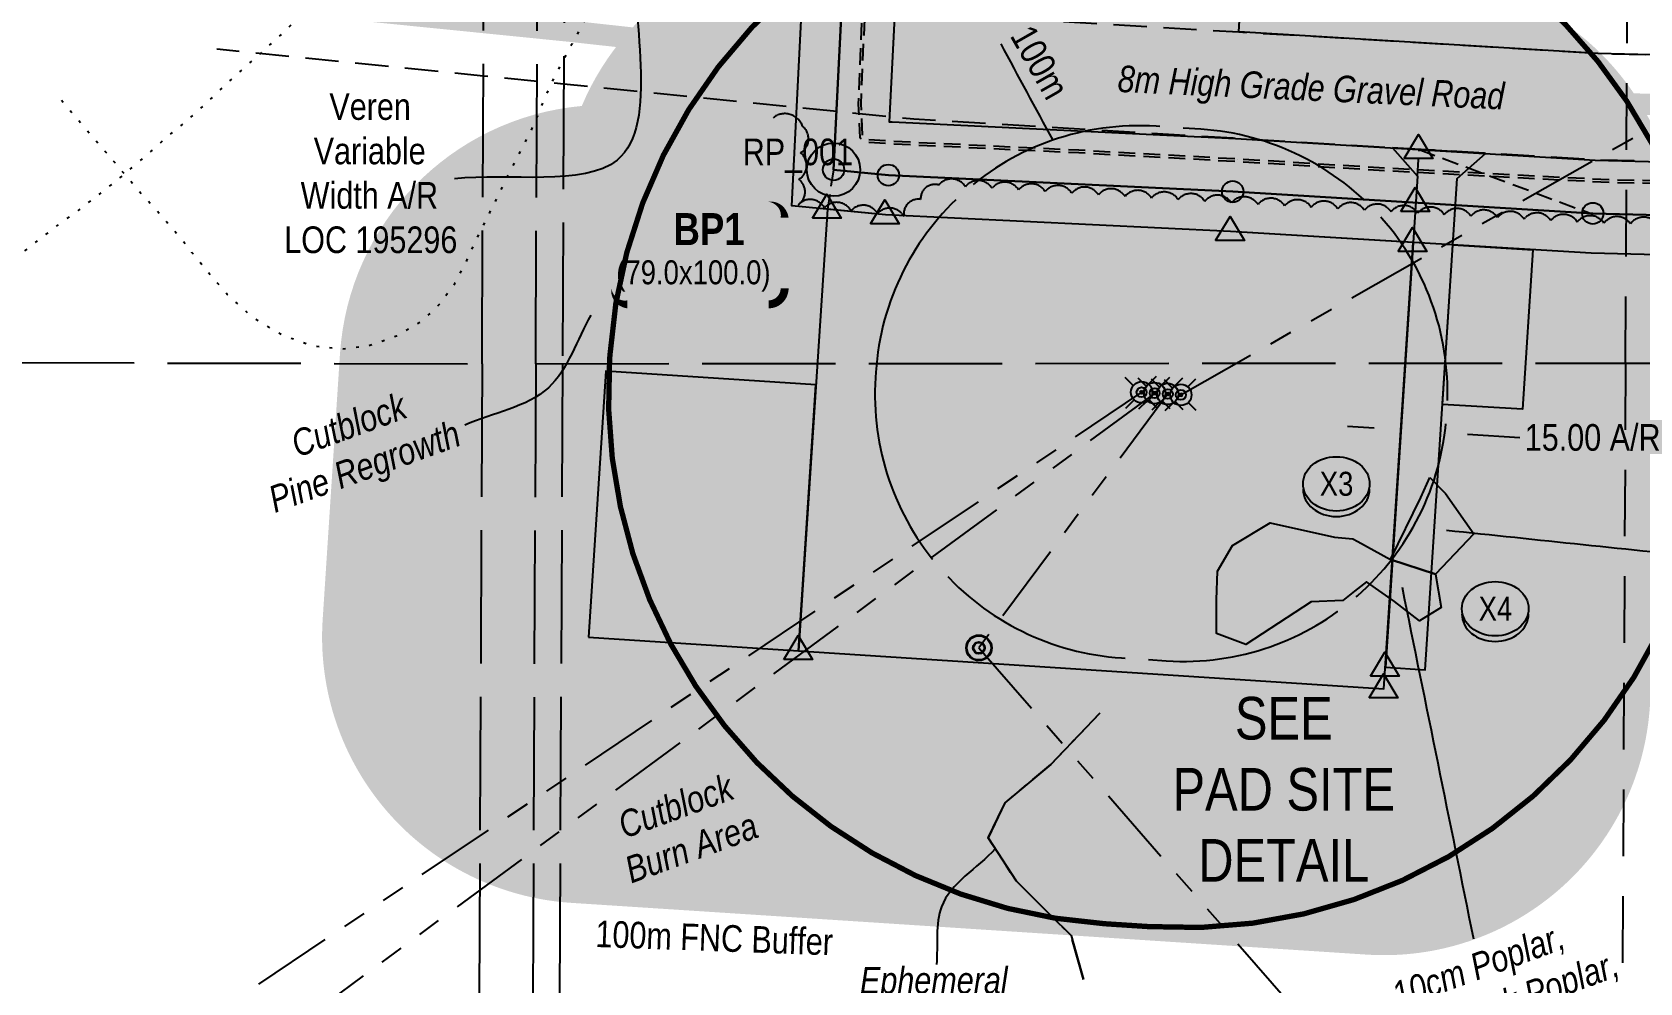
# Model space of a CAD drawing. Extents: x 476470 to 482026, y 6039448 to 6045135.
# Drawn here: x 478552 to 479155, y 6043999 to 6044356 of the extents above; entities that cross this region are included whole.
import ezdxf
from ezdxf.enums import TextEntityAlignment as Align

# ---------------------------------------------------------------- set-up
doc = ezdxf.new("R2010")
doc.units = 0
doc.header["$LTSCALE"] = 5
doc.header["$PDMODE"] = 34
doc.header["$PDSIZE"] = 1
for name, pattern in [('0', [1, 1, 0]), ('foc-ACCESSROAD', [3.75, 2.5, -1.25]), ('foc-BUFFER', [16.75, 15, -1.75]), ('foc-DOT', [1, 0.2, -0.8]), ('foc-DRILLPATH', [14.75, 6, -1.75, 1.75, -1.75, 1.75, -1.75]), ('foc-LSD', [8, 5, -3]), ('foc-TIELINE', [1.875, 1.25, -0.625]), ('foc-TOPO-ephemeral', [6.25, 3.125, -0.625, 0.625, -0.625, 0.625, -0.625]), ('foc-UNSURVEYED', [12.5, 10, -2.5]), ('UG_PIPE', [1.875, 1.25, -0.625])]:
    doc.linetypes.add(name, pattern=pattern)
doc.layers.get('Defpoints').update_dxf_attribs({"color": 9})
for name, color, linetype in [('35', 37, 'Continuous'), ('AS-DRILL', 8, 'foc-DOT'), ('AS-PIPE-UG', 44, 'UG_PIPE'), ('AS-ROADS', 254, 'Continuous'), ('AUX-BUFFER', 7, 'foc-BUFFER'), ('C-RW', 13, 'Continuous'), ('DETAIL-T', 7, 'Continuous'), ('F-AR', 190, 'foc-ACCESSROAD'), ('L-MON', 1, 'Continuous'), ('L-SECTION-LSD', 7, 'foc-LSD'), ('L-TIE', 7, 'foc-TIELINE'), ('L-USEC', 7, 'foc-UNSURVEYED'), ('P-BUFFER-H 30m', 51, 'Continuous'), ('P-CROSSINGS', 250, 'Continuous'), ('P-FNC BUFFER-T', 40, 'Continuous'), ('P-PDRILLPATH', 12, 'foc-DRILLPATH'), ('P-PROPOSED', 10, 'Continuous'), ('P-PROPOSED-H', 21, 'Continuous'), ('P-TEMP-BLOCKS', 250, 'Continuous'), ('P-TEMP-H', 41, 'Continuous'), ('P-TEMP_WORKSPACE', 46, 'Continuous'), ('P-TXT', 4, 'Continuous'), ('T-BUSH', 110, '0'), ('T-BUSH-T', 110, 'Continuous'), ('T-DRAW', 143, 'foc-TOPO-ephemeral'), ('T-WATER-T', 170, 'Continuous'), ('WETLAND', 143, 'Continuous')]:
    doc.layers.add(name, color=color, linetype=linetype)
doc.layers.add('C-AR-T', color=13, linetype='Continuous', lineweight=9)
doc.layers.add('T-TEXT', color=48, linetype='Continuous', lineweight=18)
doc.layers.add('L-MON1', color=7, linetype='Continuous', lineweight=30, true_color=0x000000)
doc.styles.add('80', font='ARIALN.TTF', dxfattribs={"height": 10})
doc.styles.add('80CG', font='ARIALN.TTF', dxfattribs={"height": 10})
doc.styles.add('80L', font='ARIALN.TTF', dxfattribs={"height": 10})
doc.styles.add('80LS', font='ARIALNI.TTF', dxfattribs={"height": 10})
doc.styles.add('BOLD', font='ARIALNB.TTF')
doc.styles.add('Crossing', font='ARIALN.TTF', dxfattribs={"height": 10})
doc.styles.add('foc-LtypeFont', font='ARIALN.TTF', dxfattribs={"height": 7.349999999999999})
doc.linetypes.add('foc-TOPO-flowdirection-NOLINE', pattern='A,0,[">",foc-LtypeFont,S=0.3,R=0,X=0,Y=-0.945],-20,[">",foc-LtypeFont,S=0.3,R=0,X=0,Y=-0.945],0', length=20)
doc.dimstyles.new('CG2011', dxfattribs={"dimscale": 5, "dimtxt": 9, "dimasz": 2, "dimexe": 0.2, "dimexo": 0.0625, "dimgap": 0.5, "dimtad": 0, "dimtih": 1, "dimtoh": 1, "dimzin": 0, "dimdsep": 46, "dimtxsty": '80CG', "dimcen": 0.1, "dimse1": 1, "dimse2": 1, "dimclrd": 256, "dimclrt": 256, "dimaunit": 1, "dimadec": 4, "dimazin": 0, "dimtfac": 0.06, "dimtofl": 0, "dimtmove": 0, "dimatfit": 1, "dimfxl": 0.2, "dimtolj": 1, "dimtzin": 0, "dimlwd": -1, "dimarcsym": 0})
doc.dimstyles.new('Compass 5 000', dxfattribs={"dimscale": 5, "dimtxt": 9, "dimasz": 2, "dimexe": 0.2, "dimexo": 0.0625, "dimgap": 0.5, "dimtad": 0, "dimtih": 1, "dimtoh": 1, "dimzin": 0, "dimdsep": 46, "dimtxsty": '80CG', "dimcen": 0.1, "dimse1": 1, "dimse2": 1, "dimclrd": 256, "dimclrt": 256, "dimaunit": 1, "dimadec": 4, "dimazin": 0, "dimtfac": 0.06, "dimtofl": 0, "dimtmove": 0, "dimatfit": 1, "dimfxl": 0.2, "dimtolj": 1, "dimtzin": 0, "dimlwd": -1, "dimarcsym": 0})

# ---------------------------------------------------------------- blocks, each defined once
blk = doc.blocks.new('fdia')
at = {"color": 255, "const_width": 1}
blk.add_lwpolyline([(-0.5, 0, 1), (0.5, 0, 1)], format="xyb", close=True, dxfattribs=at)
blk = doc.blocks.new('Fdiaa')
blk.add_blockref('fdia', (0, 0))
blk = doc.blocks.new('fdib')
at = {"color": 1, "const_width": 1.6}
blk.add_lwpolyline([(-0.3999999999996362, 0, 0.9999999999999998), (0.3999999999996362, 0, 1)], format="xyb", close=True, dxfattribs=at)
at = {"color": 1}
blk.add_circle((0, 0), 0.8, dxfattribs=at)
blk = doc.blocks.new('Fdibb')
blk.add_blockref('fdib', (0, 0))
blk = doc.blocks.new('fdicc')
for name in ['Fdibb', 'Fdiaa']:
    blk.add_blockref(name, (0, 0))
blk = doc.blocks.new('FDI')
blk.add_blockref('fdicc', (0, 0))
blk = doc.blocks.new('plbh')
at = {"layer": 'L-MON'}
h = blk.add_hatch(color=255, dxfattribs=at)
h.dxf.hatch_style = 1
edge = h.paths.add_edge_path()
edge.add_arc((0, 0), 1.16, 0, 360)
h = blk.add_hatch(color=256, dxfattribs=at)
h.dxf.hatch_style = 1
h.paths.add_polyline_path([(-0.96, 0, 1), (0.96, 0, 1)])
h.paths.add_polyline_path([(0.91, 0, -1), (-0.91, 0, -1)], flags=16)
h.paths.add_polyline_path([(0.4500000000000002, 0, -1), (-0.4500000000000001, 0, -1)], flags=0)
h = blk.add_hatch(color=256, dxfattribs=at)
h.dxf.hatch_style = 1
h.paths.add_polyline_path([(-0.4500000000000002, 0, 1), (0.4500000000000001, 0, 1)])
h.paths.add_polyline_path([(0.4000000000000002, 0, -1), (-0.4000000000000002, 0, -1)], flags=16)
at = {"layer": 'L-MON', "color": 240}
for radius in [0.96, 0.91, 0.4500000000000001, 0.4000000000000002]:
    blk.add_circle((0, 0), radius, dxfattribs=at)
blk = doc.blocks.new('WC_fill')
at = {"layer": 'L-MON1', "true_color": 0xffffff}
h = blk.add_hatch(color=7, dxfattribs=at)
h.dxf.hatch_style = 1
edge = h.paths.add_edge_path()
edge.add_arc((0, 0), 0.8, 0, 360)
blk = doc.blocks.new('WC1')
at = {"layer": 'L-MON1', "flags": 128}
for points in [[(-0.6221317521917626, 0.5029434191984592), (-1.231742929986922, 1.120400313844584)], [(0.5200624085105119, 0.6078939802747527), (1.126191209577883, 1.206321004927304)], [(-1.178786742863849, -1.184577638598057), (-0.558809822468902, -0.5724784557627345)], [(1.159155713538894, -1.184577638598057), (0.5567817565693076, -0.5744511080602024)]]:
    blk.add_lwpolyline(points, dxfattribs=at)
at = {"layer": 'L-MON1'}
for radius in [0.8, 0.3730220647719884]:
    blk.add_circle((0, 0), radius, dxfattribs=at)
blk.add_blockref('WC_fill', (0, 0), dxfattribs=at)
blk = doc.blocks.new('WC')
at = {"layer": 'L-MON'}
h = blk.add_hatch(color=255, dxfattribs=at)
h.dxf.hatch_style = 1
edge = h.paths.add_edge_path()
edge.add_arc((1e-16, -3.47e-14), 0.9, 0, 360)
at = {"layer": 'L-MON', "color": 240, "flags": 128}
for points in [[(-0.6221317521915455, 0.5029434191984639), (-1.231742929986921, 1.120400313844549)], [(0.5200624085104745, 0.6078939802747209), (1.126191209577769, 1.206321004927269)], [(-1.178786742863962, -1.184577638598091), (-0.5588098224687501, -0.5724784557627332)], [(1.15915571353878, -1.184577638598091), (0.5567817565693919, -0.5744511080601575)]]:
    blk.add_lwpolyline(points, dxfattribs=at)
at = {"layer": 'L-MON', "color": 240}
for radius in [0.8, 0.3730220647719884]:
    blk.add_circle((1e-16, -3.47e-14), radius, dxfattribs=at)
blk = doc.blocks.new('TRIA')
blk.add_hatch(color=255).paths.add_polyline_path([(-0.0414550714867801, 1.521379340009161), (-1.474693147280959, -0.867350786313807), (1.391783004306489, -0.867350786313807)])
blk = doc.blocks.new('TRIAA')
blk.add_blockref('TRIA', (0, 0))
blk = doc.blocks.new('TRIB')
at = {"color": 1}
blk.add_lwpolyline([(-1.121455071486707, -0.6673507863138184), (-0.0414550714867801, 1.132649213686192), (1.038544928513147, -0.6673507863138184)], close=True, dxfattribs=at)
blk = doc.blocks.new('TRIBB')
blk.add_blockref('TRIB', (0, 0))
blk = doc.blocks.new('TRICC')
for name in ['TRIAA', 'TRIBB']:
    blk.add_blockref(name, (0, 0))
blk = doc.blocks.new('plspike')
blk.add_blockref('TRICC', (0, 0))
blk = doc.blocks.new('*D65')
at = {"layer": 'Defpoints', "color": 0, "transparency": 16777216}
for p in [(479065.3274721777, 6044209.125061336), (479080.1320166805, 6044205.757418713), (479080.2878944976, 6044208.150645575)]:
    blk.add_point(p, dxfattribs=at)
at = {"layer": 'P-TXT', "transparency": 16777216}
for p, q in [((479055.1927385857, 6044207.381786337), (479045.2138828108, 6044208.031738199)), ((479090.1108724554, 6044205.10746685), (479109.8308678036, 6044203.823046273))]:
    blk.add_line(p, q, dxfattribs=at)
for points in [[(479055.3010638961, 6044209.044928967), (479055.0844132753, 6044205.718643708), (479065.1715943606, 6044206.731834474)], [(479090.2191977658, 6044206.77060948), (479090.002547145, 6044203.444324221), (479080.1320166805, 6044205.757418713)]]:
    blk.add_solid(points, dxfattribs=at)
at = {"layer": 'P-TXT', "transparency": 16777216, "insert": (479137.1125867668, 6044203.823046273), "char_height": 10, "attachment_point": 5, "style": '80CG', "bg_fill": 1, "box_fill_scale": 1.1, "bg_fill_color": 51, "bg_fill_transparency": 0}
blk.add_mtext('\\A1;15.00 A/R', dxfattribs=at)
blk = doc.blocks.new('*U70')
h = blk.add_hatch(color=191)
edge = h.paths.add_edge_path()
edge.add_line((-26.49999999999998, -20), (26.49999999999998, -20))
edge.add_arc((26.49999999999998, -14), 6, 270, 360)
edge.add_line((32.49999999999998, -14), (32.49999999999998, 12.5))
edge.add_arc((26.49999999999998, 12.5), 6, 0, 90)
edge.add_line((26.49999999999998, 18.5), (-26.49999999999998, 18.5))
edge.add_arc((-26.49999999999998, 12.5), 6, 90, 180)
edge.add_line((-32.49999999999998, 12.5), (-32.49999999999998, -14))
edge.add_arc((-26.49999999999998, -14), 6, 180, 270)
at = {"color": 250, "flags": 128}
blk.add_lwpolyline([(-26.49999999999998, -20, 3, 3, 0), (26.49999999999998, -20, 3, 3, 0.414213562373095), (32.49999999999998, -14, 3, 3, 0), (32.49999999999998, 12.5, 3, 0, 0.414213562373095), (26.49999999999998, 18.5, 0, 0, 0), (-26.49999999999998, 18.5, 0, 0, 0.414213562373095), (-32.49999999999998, 12.5, 0, 0, 0), (-32.49999999999998, -14, 0, 3, 0.414213562373095)], format="xyseb", close=True, dxfattribs=at)
at = {"flags": 128}
blk.add_lwpolyline([(2.328463122255356, -47.50422180804824, 0, 7.499999999999998, 0), (-3.398394867633905e-15, 0, 0, 0, 0)], format="xyseb", dxfattribs=at)
at = {"color": 250}
for tag, p, height, style in [('TEMP_AREA_W1_001', (-9.212824010914055, 2.244292974654144), 12, 'BOLD'), ('ENTER_TEXT_001', (-30.65893587994544, -12.47010782646594), 9, '80')]:
    blk.add_attdef(tag, p, '', height=height, dxfattribs=dict(at, style=style))
blk = doc.blocks.new('*U71')
h = blk.add_hatch(color=191)
edge = h.paths.add_edge_path()
edge.add_line((-23.99999999999998, -20), (23.99999999999998, -20))
edge.add_arc((23.99999999999998, -14), 6, 270, 360)
edge.add_line((29.99999999999998, -14), (29.99999999999998, 12.5))
edge.add_arc((23.99999999999998, 12.5), 6, 0, 90)
edge.add_line((23.99999999999998, 18.5), (-23.99999999999998, 18.5))
edge.add_arc((-23.99999999999998, 12.5), 6, 90, 180)
edge.add_line((-29.99999999999998, 12.5), (-29.99999999999998, -14))
edge.add_arc((-23.99999999999998, -14), 6, 180, 270)
at = {"flags": 128}
blk.add_lwpolyline([(-101.0951210826685, 26.41981673904294, 0, 7.499999999999999, 0), (-3.398394867633905e-15, 0, 0, 0, 0)], format="xyseb", dxfattribs=at)
at = {"color": 250, "flags": 128}
blk.add_lwpolyline([(-23.99999999999998, -20, 3, 3, 0), (23.99999999999998, -20, 3, 3, 0.414213562373095), (29.99999999999998, -14, 3, 3, 0), (29.99999999999998, 12.5, 3, 0, 0.414213562373095), (23.99999999999998, 18.5, 0, 0, 0), (-23.99999999999998, 18.5, 0, 0, 0.414213562373095), (-29.99999999999998, 12.5, 0, 0, 0), (-29.99999999999998, -14, 0, 3, 0.414213562373095)], format="xyseb", close=True, dxfattribs=at)
at = {"color": 250}
for tag, p, height, style in [('TEMP_AREA_W1_001', (-9.212824010914055, 2.244292974654144), 12, 'BOLD'), ('ENTER_TEXT_001', (-30.65893587994544, -12.47010782646594), 9, '80')]:
    blk.add_attdef(tag, p, '', height=height, dxfattribs=dict(at, style=style))
blk = doc.blocks.new('xing2')
h = blk.add_hatch(color=50)
h.dxf.hatch_style = 1
edge = h.paths.add_edge_path()
edge.add_ellipse((0, 0), major_axis=(-12.5, 0), ratio=0.8162973455633619, start_angle=0, end_angle=360)
h = blk.add_hatch(color=250)
h.dxf.hatch_style = 1
edge = h.paths.add_edge_path()
edge.add_ellipse((0, -2.047489049626165), major_axis=(-12.5, 0), ratio=0.8162973455633619, start_angle=0, end_angle=180)
edge.add_line((12.5, -2.047489049626165), (12.5, 0))
edge.add_ellipse((0, 0), major_axis=(-12.5, 0), ratio=0.8162973455633619, start_angle=0, end_angle=180, ccw=False)
edge.add_line((-12.5, 0), (-12.5, -2.047489049626165))
at = {"color": 250}
blk.add_ellipse((0, 0), major_axis=(-12.5, 0), ratio=0.8162973455633619, dxfattribs=at)
blk.add_ellipse((0, -2.047489049626165), major_axis=(-12.5, 0), ratio=0.8162973455633619, start_param=0, end_param=3.141592653589793, dxfattribs=at)
at = {"color": 250, "style": 'Crossing'}
blk.add_attdef('CROSSING', text='', height=9, dxfattribs=at).set_placement((0.08916442567715421, 0.0199513138486509), align=Align.MIDDLE_CENTER)
at = {"color": 250, "style": 'Crossing', "flags": 1}
for tag, p in [('OWNER', (0.08916442567715421, -12.49201765665748)), ('DESCRIPTION', (0.08916442567715421, -25.770021277247)), ('LOCATION', (0.08916442567715421, -39.30337514164421)), ('DWG_REF', (0.08916442567715421, -52.83672900604233))]:
    blk.add_attdef(tag, text='', height=9, dxfattribs=at).set_placement(p, align=Align.MIDDLE_CENTER)

msp = doc.modelspace()

# ---------------------------------------------------------------- hatches: boundary and pattern name
at = {"layer": 'P-BUFFER-H 30m'}
h = msp.add_hatch(color=256, dxfattribs=at)
h.dxf.hatch_style = 1
edge = h.paths.add_edge_path()
edge.add_line((478832.8118625119, 6044024.127152632), (479052.3466895671, 6044009.828211769))
edge.add_arc((479058.8427945945, 6044109.564360577), 99.94747999965512, 266.2734232785418, 356.2734232802918)
edge.add_line((479158.5789433965, 6044103.068255547), (479169.4854449345, 6044270.518205346))
edge.add_arc((479069.7492961325, 6044277.014310371), 99.94747999992536, 356.273423279755, 446.5363052843231)
edge.add_line((479075.7877293262, 6044376.779214435), (479007.3510091417, 6044380.92145831))
edge.add_arc((479001.3125759911, 6044281.156554244), 99.94747999967588, 86.53630530908843, 87.258705687805)
edge.add_line((479006.0927001539, 6044380.989660834), (478879.176871795, 6044387.066536972))
edge.add_line((478879.176871795, 6044387.066536972), (478859.9589873105, 6044388.972064422))
edge.add_arc((478850.0971683689, 6044289.512307311), 99.94748000008853, 84.33741105919869, 157.1867024398741)
edge.add_arc((478767.0055056112, 6044228.726828597), 99.9474799990302, 95.1877661210573, 176.2734232802572)
edge.add_line((478667.2693568101, 6044235.222933622), (478660.7727005311, 6044135.478321293))
edge.add_arc((478760.508849333, 6044128.982216274), 99.94747999998341, 176.2734232797572, 266.2831983553439)
edge.add_line((478754.0297601128, 6044029.244960635), (478832.8203675148, 6044024.126598677))
edge.add_line((478832.8203675148, 6044024.126598679), (478832.8118625119, 6044024.127152635))
at = {"layer": 'P-PROPOSED-H'}
h = msp.add_hatch(color=256, dxfattribs=at)
h.dxf.hatch_style = 1
h.paths.add_polyline_path([(479062.046466417, 6044312.526173218), (479071.3733463205, 6044301.948715019), (479059.3706243793, 6044117.668248964), (479074.3310466996, 6044116.693833211), (479086.3397328446, 6044301.065869014), (479096.9658337536, 6044310.435640569)])
h = msp.add_hatch(color=256, dxfattribs=at)
h.dxf.hatch_style = 1
h.paths.add_polyline_path([(479069.7492961324, 6044277.014310363), (479001.3125759478, 6044281.156554238), (478871.8511402713, 6044287.355316998), (478850.0971683688, 6044289.512307306), (478839.3079675396, 6044123.863301426), (479058.8427945945, 6044109.564360574)])
at = {"layer": 'P-TEMP-H'}
h = msp.add_hatch(color=256, dxfattribs=at)
h.dxf.hatch_style = 1
h.paths.add_polyline_path([(479084.7141892562, 6044276.108535866), (479114.6603376283, 6044274.319010769), (479110.7606264841, 6044214.44587612), (479080.814478112, 6044216.235401207)])
h = msp.add_hatch(color=256, dxfattribs=at)
h.dxf.hatch_style = 1
h.paths.add_polyline_path([(478760.508849333, 6044128.982216272), (478839.3079675396, 6044123.863301426), (478845.8046238171, 6044223.607913756), (478767.0055056121, 6044228.726828588)])

# ---------------------------------------------------------------- linework, layer by layer
at = {"layer": '35', "color": 3}
msp.add_circle((478852.386, 6044304.351), 9.99474800000002, dxfattribs=at)
at = {"layer": 'AS-DRILL', "flags": 128}
for points in [[(478817.5166844078, 6044505.784454348), (478817.5166844078, 6044505.784454348), (478817.5166844078, 6044505.784454348), (478817.5264314831, 6044505.724433118), (478817.4959515345, 6044505.624541066), (478817.3954348947, 6044505.514960576), (478817.2448233722, 6044505.385695552), (478817.074316652, 6044505.276440934), (478816.9235191281, 6044505.107229969), (478816.7824215164, 6044504.867872193), (478816.6710408205, 6044504.578414733), (478816.5191252588, 6044504.169082998), (478816.4377768233, 6044503.869471181), (478816.437125086, 6044503.729493449), (478816.4670460697, 6044503.70932508), (478816.5482085176, 6044503.968990949), (478816.6798564007, 6044504.318329914), (478816.7514296962, 6044504.658045352), (478816.6728561328, 6044504.968305), (478816.4143271155, 6044505.279513819), (478816.0355552477, 6044505.551335685), (478815.8267491998, 6044505.802337138), (478815.7082470306, 6044506.122908537), (478815.629301573, 6044506.353276303), (478815.6101519336, 6044506.533404323), (478815.5714330019, 6044506.803531629), (478815.3628416072, 6044507.114507978), (478815.1433575915, 6044507.225578417), (478813.9420204683, 6044506.94108504), (478811.5746370469, 6044505.352122669), (478808.011683327, 6044502.578671095), (478803.6449160848, 6044498.998903438), (478798.5437056149, 6044494.452600235), (478792.5786337982, 6044489.070444653), (478785.7802304152, 6044482.9919447), (478778.5889889412, 6044476.295388187), (478771.2250241788, 6044469.019585474), (478763.4990017409, 6044461.30540189), (478755.6426427384, 6044453.501931761), (478747.6567322216, 6044445.819031952), (478739.8540133399, 6044438.805261586), (478732.3929945832, 6044432.159999523), (478724.8325088907, 6044425.635166418), (478717.2929424731, 6044419.300078783), (478709.221286512, 6044412.507715543), (478700.1955646254, 6044404.869599829), (478690.7181030163, 6044396.833593043), (478681.2700431644, 6044388.687530904), (478671.7404016467, 6044380.201821966), (478662.6413019696, 6044371.814036448), (478654.3441633636, 6044363.862589234), (478646.5692281136, 6044356.378721158), (478638.6955445979, 6044349.155262386), (478630.883257966, 6044342.241533899), (478623.431595919, 6044335.466216487), (478616.5603481205, 6044328.768188322), (478609.7120772047, 6044322.709990427), (478602.5343760215, 6044316.773303689), (478594.8726855579, 6044309.978880117), (478586.449109122, 6044302.798044861), (478577.6058933632, 6044295.679176684), (478569.0248951029, 6044289.039008705), (478560.1850175952, 6044282.640091332), (478550.2891296196, 6044274.956076017), (478540.4298724426, 6044266.541850582), (478530.9915806007, 6044258.345757017), (478521.4015750589, 6044249.770292273), (478511.9202956173, 6044240.924387117), (478502.7601627915, 6044232.336916788), (478493.9128427948, 6044224.33806421), (478485.1963519441, 6044216.528552219), (478477.0717313216, 6044209.096252642), (478469.0271187079, 6044201.693632468), (478460.9023978665, 6044194.251347513), (478453.309552906, 6044187.206582886), (478446.1184014219, 6044180.540034828), (478438.9476615381, 6044173.953294958), (478431.0154160168, 6044167.040253036), (478422.460351609, 6044159.539989023), (478413.7621888092, 6044151.350419159), (478404.7713742153, 6044142.612123576), (478396.1505285313, 6044133.852171275), (478387.6898214612, 6044125.131532685), (478378.9594088575, 6044116.471944543), (478370.47106146, 6044108.251527588), (478362.1446450785, 6044100.460201919), (478353.5290296653, 6044092.820151144), (478344.6613700315, 6044084.751359181), (478335.6628557433, 6044076.503168493), (478326.0643064826, 6044068.247727671), (478316.3462126112, 6044060.083007301), (478306.4562291513, 6044051.51887988), (478296.8160547248, 6044042.913746782), (478287.2557719352, 6044034.288001153), (478277.6243755171, 6044025.422822735), (478268.0027467539, 6044016.497530762), (478259.1137340693, 6044008.13880762), (478250.7482117242, 6044000.527687444), (478242.3649185259, 6043993.386682458), (478233.7818060147, 6043986.29649867), (478225.4806532036, 6043979.635161184), (478217.9529032061, 6043973.690069562), (478210.5064357549, 6043968.024673951), (478202.3589277797, 6043962.132536952), (478192.7766988093, 6043955.237158079), (478182.4191036766, 6043947.175263929), (478171.7425651989, 6043939.364841082), (478160.6406720007, 6043932.536461247), (478149.433149695, 6043926.648645516), (478137.8809014375, 6043921.892374226), (478125.8558537595, 6043918.688319278), (478113.4902320372, 6043917.515766828), (478101.5127809793, 6043918.091585041), (478090.0526339852, 6043920.224984518), (478079.4316568135, 6043924.344479181), (478069.5490746931, 6043930.250592253), (478060.6422423071, 6043937.402057934), (478053.2702704765, 6043945.586536631), (478047.7270625316, 6043953.502383773), (478045.5437277334, 6043957.082539053), (478042.418635766, 6043962.447154681), (478040.5635432444, 6043965.645955523), (478038.2412202868, 6043969.446770931), (478035.4998597775, 6043973.45947012), (478032.2698522873, 6043977.76461741), (478028.4115404009, 6043982.432656049), (478023.8446765146, 6043987.403999294), (478021.714779868, 6043989.583877504), (478016.3095641087, 6043994.919133013), (478010.3667026, 6044000.76684386), (478003.8871343759, 6044007.30704659), (477996.9399919998, 6044014.399539742), (477989.5458185827, 6044022.104090715), (477981.7041023624, 6044030.340588034), (477973.3741436182, 6044038.959458236), (477964.7560562608, 6044047.989667322), (477956.1497095827, 6044057.379802896), (477947.5144157152, 6044067.010221567), (477938.8897667763, 6044076.760445982), (477930.1253233453, 6044086.57134106), (477921.0204130226, 6044096.28387142), (477911.7557048063, 6044106.027128405), (477907.7355554835, 6044110.30582466), (477903.4569248424, 6044114.895896384), (477902.4619739905, 6044115.980405706), (477897.0088882523, 6044121.775928015), (477887.615080119, 6044131.729722458), (477878.2318266315, 6044141.783519471), (477868.7582246131, 6044151.767785268), (477859.264463432, 6044161.722014462), (477840.3774198958, 6044181.740204155), (477821.6913456033, 6044201.957451348), (477815.0195303524, 6044209.298617768)], [(478827.3468584479, 6044505.293608042), (478827.3468584479, 6044505.293608042), (478827.416662624, 6044505.253336396), (478827.5664360556, 6044505.202566792), (478827.7959752912, 6044505.111479209), (478828.0852825028, 6044504.950234376), (478828.4442816082, 6044504.738481401), (478828.8832976492, 6044504.526467373), (478829.1826592366, 6044504.385093597), (478829.2620527939, 6044504.264772454), (478829.2314513854, 6044504.124822814), (478829.1906197062, 6044503.954988481), (478829.1890840233, 6044503.62496148), (478829.2760558967, 6044502.964599782), (478829.4119411685, 6044502.083913559), (478829.5165561732, 6044500.933425818), (478829.5702101159, 6044499.563189569), (478829.4150854691, 6044498.463983046), (478829.0719782566, 6044497.795496798), (478828.9111080184, 6044497.616317789), (478828.992148148, 6044497.835926365), (478829.0534327953, 6044498.105588196), (478829.0845172855, 6044498.335443728), (478829.045053451, 6044498.44567583), (478829.0350737306, 6044498.455736803), (478828.7960193736, 6044498.656805806), (478828.446655199, 6044498.798412272), (478828.0773963002, 6044498.960140375), (478827.708277233, 6044499.151911435), (478827.3089575212, 6044499.303764994), (478826.8597463958, 6044499.465753992), (478826.3602364193, 6044499.578127075), (478826.1197861515, 6044499.479212145), (478826.1790239436, 6044499.309023405), (478826.2884312602, 6044499.188451248), (478826.3176547971, 6044499.01840219), (478826.2969682924, 6044498.868391892), (478826.3062318863, 6044498.718353508), (478826.3656089937, 6044498.578096403), (478826.4951440961, 6044498.487474159), (478826.6550377865, 6044498.456797745), (478826.8554655904, 6044498.545884433), (478827.1656264439, 6044498.584387873), (478827.4954681491, 6044498.542906105), (478827.704740157, 6044498.391825679), (478827.8940247443, 6044498.240949558), (478828.1139289109, 6044498.220008486), (478828.2145381352, 6044498.349506548), (478828.3354609885, 6044498.548900456), (478828.5462873557, 6044498.717943746), (478828.8069580388, 6044498.866726036), (478829.127611158, 6044499.005326004), (478829.3983076054, 6044499.153950416), (478829.5892676626, 6044499.363144259), (478829.7302715703, 6044499.582473831), (478829.8811800797, 6044499.761699211), (478829.9918445586, 6044499.911290842), (478830.0725589393, 6044500.060910573), (478830.2336900169, 6044500.310078791), (478830.3056346094, 6044500.729797595), (478830.1881548534, 6044501.27034949), (478830.0105534352, 6044501.791152105), (478829.712791982, 6044502.262552503), (478829.3933957041, 6044502.394004934), (478829.1830350073, 6044502.324993399), (478828.3791094841, 6044501.478723926), (478827.4718290765, 6044499.913002705), (478826.300414563, 6044497.468345683), (478824.6236891976, 6044493.876151098), (478822.5426134052, 6044489.355712668), (478820.2486306183, 6044484.206464136), (478817.5812848449, 6044478.338799641), (478814.2908125558, 6044471.794052188), (478810.4273335626, 6044464.611936512), (478806.3616604753, 6044456.950736564), (478802.2741972517, 6044448.919660811), (478798.3566597397, 6044440.847850077), (478794.8996844509, 6044432.913876938), (478791.7128582068, 6044424.998564932), (478788.3675704564, 6044417.42404259), (478785.1138837985, 6044410.199158742), (478781.591208074, 6044403.195517293), (478777.5376688745, 6044395.99417555), (478773.4224261405, 6044388.423255636), (478769.3270648469, 6044380.832217597), (478765.4823433355, 6044373.390008776), (478761.6871645802, 6044365.837634766), (478758.0235363257, 6044358.614572573), (478754.3409356578, 6044351.611698821), (478750.4274335644, 6044344.43977085), (478746.8451627677, 6044337.496410438), (478743.9955622803, 6044331.149611072), (478741.5166723708, 6044324.951076722), (478738.8081820706, 6044318.833621469), (478735.7707362357, 6044312.937690837), (478732.8242927286, 6044307.261322498), (478729.8875236383, 6044301.524934975), (478726.9698837702, 6044295.578488811), (478723.9311914314, 6044289.422528173), (478720.7009564701, 6044282.93754255), (478717.3690830319, 6044276.092845688), (478714.0858489391, 6044268.958170293), (478710.2411847724, 6044261.525911081), (478704.7460434825, 6044253.981427613), (478697.364174114, 6044247.155701811), (478688.4194497155, 6044241.85728927), (478678.4928757301, 6044238.323379986), (478668.0562319265, 6044236.921972054), (478657.0720866392, 6044238.193138571), (478645.6106816783, 6044242.226462179), (478634.5816110286, 6044248.887931805), (478625.1311564744, 6044257.421960594), (478617.3028181506, 6044266.388468693), (478611.715032559, 6044273.324528915), (478609.9850659861, 6044275.482556517), (478606.1469709981, 6044280.200527602), (478600.5573387255, 6044286.736697359), (478597.1050556056, 6044290.542652956), (478593.5231606917, 6044294.449477524), (478589.4848922163, 6044299.128235424), (478584.800764404, 6044304.700105293), (478579.3602937213, 6044311.055560845), (478573.31253861, 6044318.003738228), (478566.9369291428, 6044325.413579935), (478561.530022225, 6044331.8514466)]]:
    msp.add_lwpolyline(points, dxfattribs=at)
at = {"layer": 'AS-PIPE-UG', "flags": 128}
msp.add_lwpolyline([(479658.8145125937, 6044288.854988572), (479528.846, 6044288.863), (479474.505, 6044290.126), (479363.274, 6044293.831000023), (479242.273, 6044298.169), (479143.723, 6044299.47), (479059.708, 6044303.922000023), (479003.961, 6044307.315000023), (478944.33, 6044310.637), (478874.169, 6044313.967), (478864.674, 6044314.685), (478862.356, 6044316.272000022), (478861.77, 6044328.877000023), (478862.72, 6044352.832000023), (478863.55, 6044368.717), (478863.826, 6044375.340000022), (478864.508, 6044381.896000022), (478866.919, 6044385.407), (478874.112, 6044385.382000023), (478877.854, 6044388.992), (478880.149, 6044397.867000022), (478878.824, 6044405.694000022), (478879.778, 6044419.227)], dxfattribs=at)
msp.add_lwpolyline([(479658.8139520676, 6044289.854463415), (479528.8576441883, 6044289.862474089), (479474.5332490912, 6044291.125088152), (479363.3085411666, 6044294.829878583), (479242.3088091091, 6044299.167833111, 0.00565879583180247), (479242.286193338, 6044299.168387718), (479143.7560539694, 6044300.469125537), (479059.7648050928, 6044304.919866967), (479004.0217199326, 6044308.312628686, 0.001284380234727684), (479004.0165938184, 6044308.312927477), (478944.3855938184, 6044311.634927454, 0.002056272708656856), (478944.377383998, 6044311.635350957), (478874.2303860047, 6044314.96468639), (478865.0170883875, 6044315.661384408), (478863.3312846293, 6044316.815556362), (478862.7703957138, 6044328.880410937), (478863.7184409234, 6044352.786119363), (478864.5481132441, 6044368.664848042, 0.002638560930137555), (478864.548608067, 6044368.675385049), (478864.8233174827, 6044375.267415714), (478865.4758095975, 6044381.539759269), (478867.4438446612, 6044384.405695021), (478874.1085262472, 6044384.382531251, 0.1951526634724923), (478874.8059346308, 6044384.662691602), (478878.5479346307, 6044388.272691587, 0.1384501368928231), (478878.8216452759, 6044388.741775118), (478881.1166452758, 6044397.616775123, 0.1055757243677157), (478881.1344541241, 6044398.033823417), (478879.829406599, 6044405.74296076), (478880.7750005962, 6044419.156717102)], format="xyb", dxfattribs=at)
at = {"layer": 'AS-ROADS', "const_width": 7.995798400000028, "flags": 128}
msp.add_lwpolyline([(479164.0230000004, 6044328.658000073), (479155.393999999, 6044328.924999987), (479146.8420000004, 6044329.190000067), (479138.3510000004, 6044329.439000076), (479129.9380000004, 6044329.688000015), (479121.5960000004, 6044329.925), (479113.329000001, 6044330.171000082), (479105.1360000004, 6044330.418000006), (479097.0299999987, 6044330.679000057), (479088.9910000006, 6044330.956000009), (479081.0180000004, 6044331.235000076), (479073.1230000004, 6044331.542000009), (479065.317000004, 6044331.868000067), (479057.631, 6044332.194000082), (479050.0940000004, 6044332.539000054), (479042.6790000004, 6044332.891000067), (479035.343, 6044333.252000054), (479028.084, 6044333.621000082), (479020.9580000004, 6044333.999), (479013.991, 6044334.449000075), (479007.0870000004, 6044334.927000007), (479000.246999999, 6044335.387), (478993.4910000046, 6044335.806000082), (478986.8060000004, 6044336.192000082), (478980.1810000018, 6044336.542000076), (478973.6210000004, 6044336.882000052), (478967.1289999995, 6044337.213000076), (478960.7210000004, 6044337.554000075), (478954.4610000004, 6044337.922000054), (478948.4060000004, 6044338.300000067), (478942.5040000046, 6044338.685000082), (478936.7620000013, 6044339.072000067), (478931.1569999991, 6044339.461000082), (478925.6630000004, 6044339.885000075), (478920.312, 6044340.322000073), (478915.1530000004, 6044340.750000008), (478907.8370000046, 6044341.301999985), (478901.0140000004, 6044341.792000082), (478894.4410000004, 6044342.230000053), (478888.115999999, 6044342.621000076), (478882.1550000004, 6044342.996000046), (478876.52, 6044343.410000076), (478871.2200000004, 6044343.809000082), (478854.4466649028, 6044345.184429481), (478753.1926953449, 6044356.357131104), (478723.0471793586, 6044359.388195968), (478621.2367671522, 6044369.623381982)], dxfattribs=at)
at = {"layer": 'AUX-BUFFER', "color": 251, "linetype": 'foc-BUFFER', "const_width": 1.998083754980763, "flags": 128}
msp.add_lwpolyline([(478768.5228122137, 6044234.819137646), (478768.3928901147, 6044232.82441467, 0.4142135623872248), (478953.9405774016, 6044021.422229695), (478970.664091502, 6044020.332978667, 0.4142135623585819), (479182.0662764668, 6044205.880665944), (479182.1961985657, 6044207.87538892, 0.4142135623872248), (478996.6485112788, 6044419.277573895), (478979.9249971785, 6044420.366824923, 0.4142135623585819)], format="xyb", close=True, dxfattribs=at)
at = {"layer": 'AUX-BUFFER', "color": 251, "linetype": 'foc-BUFFER', "flags": 128}
msp.add_lwpolyline([(478868.2589610207, 6044228.323032697), (478868.1290389217, 6044226.328309721, 0.4142135623880305), (478960.4366823458, 6044121.158378501), (478977.1601964462, 6044120.069127474, 0.414213562358339), (479082.3301276598, 6044212.376770893), (479082.4600497587, 6044214.371493869, 0.4142135623880305), (478990.1524063346, 6044319.541425087), (478973.4288922343, 6044320.630676116, 0.414213562358339)], format="xyb", close=True, dxfattribs=at)
at = {"layer": 'C-RW'}
for points in [[(479512.6947413327, 6044338.507283742), (479139.0386560356, 6044348.00353136), (479004.405784615, 6044356.060779958), (479009.0700421823, 6044435.115167386), (478975.7091004435, 6044436.711507798), (478953.2602428185, 6044437.785773493), (478926.3909831267, 6044439.072455778), (478877.7550632898, 6044416.781487315), (478866.0912956559, 6044411.435785602), (478858.3937807799, 6044428.229830038), (478857.7624613501, 6044429.607522072), (478858.4952293048, 6044429.942953329), (478866.5595975313, 6044433.6391912), (478922.485983515, 6044459.271813038), (479010.2476037053, 6044455.071347482), (479029.021682039, 6044454.172809206), (479025.2989851283, 6044374.845573899), (479139.288841479, 6044368.083073486), (479492.8203778771, 6044359.227377015)], [(479658.8293560192, 6044262.38765705), (479612.403786295, 6044261.059510617), (479136.5313233611, 6044272.972219487), (479001.3125759478, 6044281.156554274), (478871.8511402713, 6044287.355317025), (478836.6930347153, 6044290.841378919), (478843.9650628452, 6044434.941396068), (478858.9381307825, 6044434.185778037), (478852.386, 6044304.351), (478872.95, 6044302.312), (479002.124, 6044296.127), (479137.172, 6044287.953000022), (479612.377, 6044276.057000022), (479658.820944823, 6044277.385672101)], [(479658.820944823, 6044277.385672101), (479612.377, 6044276.057000022), (479137.172, 6044287.953000022), (479002.124, 6044296.127), (478872.95, 6044302.312), (478852.386, 6044304.351), (478858.9381307825, 6044434.185778037), (478878.9022213654, 6044433.178287328), (478873.309953713, 6044322.363828129), (478874.415146305, 6044322.254244016), (479003.2058987363, 6044316.087594352), (479138.0262355186, 6044307.92737404), (479612.34128494, 6044296.053652533), (479658.8097298947, 6044297.383025513)]]:
    msp.add_lwpolyline(points, dxfattribs=at)
at = {"layer": 'F-AR', "flags": 128}
for points in [[(478621.3286841167, 6044389.705835289), (478721.2310490254, 6044379.658730157), (478751.3769833031, 6044376.627029656), (478768.8986776241, 6044374.864663403), (478791.6418846177, 6044372.577674058), (478854.7314117118, 6044366.232916949), (478874.6506216124, 6044364.230056833), (478885.2909563546, 6044363.159854703), (479004.405784615, 6044356.060779958), (479139.0386560356, 6044348.00353136), (479558.8377229914, 6044337.335577328), (479612.1792108695, 6044335.980672486), (479658.7873121809, 6044337.356080367)], [(479658.8097428686, 6044297.359891628), (479612.273320973, 6044295.98682029), (479558.6113119438, 6044297.350365766), (479137.3513223438, 6044308.053733262), (479002.250005405, 6044316.139002922), (478882.489499606, 6044323.268442134), (478872.2911821718, 6044324.293567625), (478852.3718559158, 6044326.296337223), (478751.1932176122, 6044336.467886789), (478721.0473633178, 6044339.498985666), (478621.1448567684, 6044349.542366457)]]:
    msp.add_lwpolyline(points, dxfattribs=at)
at = {"layer": 'L-SECTION-LSD'}
for q in [(479153.5598771786, 6045034.995365283), (479145.3327126116, 6043428.58573463)]:
    msp.add_line((479149.446438675, 6044231.790378566), q, dxfattribs=at)
at = {"layer": 'L-TIE'}
for p, q in [((479071.3733463205, 6044301.94871502), (479072.022956823, 6044311.922329901)), ((479072.022956823, 6044311.922329901), (479137.19, 6044287.609)), ((478852.386, 6044304.351), (478850.0971683688, 6044289.512307324))]:
    msp.add_line(p, q, dxfattribs=at)
at = {"layer": 'L-USEC'}
for p, q in [((478720.5533338229, 6044231.549725151), (478724.2282393867, 6045034.460480909)), ((478740.6731230819, 6044231.457637301), (478744.3480286458, 6045034.368393059)), ((478754.3889605206, 6045034.498665157), (478750.7124885106, 6044231.567121662)), ((477915.0820896953, 6044233.342744336), (478720.5533338229, 6044231.549725151)), ((478720.5533338229, 6044231.549725151), (478716.8781508054, 6043428.639932986)), ((478740.6731230495, 6044231.457630238), (478736.9979400321, 6043428.547838098)), ((478740.6735984876, 6044231.561506182), (479558.2414271052, 6044232.018831255)), ((478750.7124885106, 6044231.567121662), (478747.0379976051, 6043428.635863698))]:
    msp.add_line(p, q, dxfattribs=at)
at = {"layer": 'P-PDRILLPATH'}
for p, q in [((478982.6589399023, 6044219.87023733), (479221.9020000001, 6044355.869000002)), ((478967.9301487781, 6044220.82956626), (478217.9510000003, 6043718.054000004)), ((478972.8397458192, 6044220.509789957), (478568.933, 6043922.984000004)), ((478977.7493428612, 6044220.190013643), (478906.919, 6044124.93)), ((478906.919, 6044124.93), (480131.053, 6042724.525000003))]:
    msp.add_line(p, q, dxfattribs=at)
at = {"layer": 'P-PROPOSED', "flags": 128}
for points in [[(479062.046466417, 6044312.526173219), (479071.3733463205, 6044301.94871502), (479059.3706243793, 6044117.668248965), (479074.3310466996, 6044116.693833211), (479086.3397328446, 6044301.065869015), (479096.9658337536, 6044310.43564057)], [(479069.7492961324, 6044277.014310389), (479001.3125759478, 6044281.156554264), (478871.8511402713, 6044287.355317015), (478850.0971683688, 6044289.512307324), (478839.3079675396, 6044123.863301452), (479058.8427945945, 6044109.564360582)]]:
    msp.add_lwpolyline(points, close=True, dxfattribs=at)
at = {"layer": 'P-TEMP_WORKSPACE'}
msp.add_lwpolyline([(479084.7141892562, 6044276.108535876), (479114.6603376283, 6044274.319010786), (479110.7606264841, 6044214.445876146), (479080.814478112, 6044216.235401223)], close=True, dxfattribs=at)
at = {"layer": 'P-TEMP_WORKSPACE', "flags": 128}
msp.add_lwpolyline([(478760.508849333, 6044128.98221628), (478839.3079675396, 6044123.863301452), (478845.8046238171, 6044223.607913764), (478767.0055056121, 6044228.726828614)], close=True, dxfattribs=at)
at = {"layer": 'T-BUSH', "flags": 128}
msp.add_lwpolyline([(479658.8218199008, 6044275.825319716, 0.383297154189111), (479650.9396434347, 6044273.732189479, 0.52056705), (479640.9498621997, 6044273.415601362, 0.52056705), (479630.9600809689, 6044273.099013227, 0.52056705), (479620.9702997368, 6044272.782425128, 0.52056705), (479610.9795317092, 6044272.594657107, 0.52056705), (479600.9860727856, 6044272.758168018, 0.52056705), (479590.992613862, 6044272.921678931, 0.52056705), (479580.9991549384, 6044273.085189842, 0.52056705), (479571.0056960147, 6044273.248700735, 0.52056705), (479561.0122370911, 6044273.412211665, 0.52056705), (479551.0187781675, 6044273.575722509, 0.52056705), (479541.0253192439, 6044273.739233471, 0.52056705), (479531.0318603202, 6044273.9027444, 0.52056705), (479521.0539070965, 6044273.332614921, 0.52056705), (479511.0762809659, 6044272.747009369, 0.52056705), (479501.0986548353, 6044272.161403865, 0.52056705), (479491.1210287047, 6044271.575798312, 0.52056705), (479483.9875115633, 6044268.433665765, 0.52056705), (479484.464823421, 6044258.450272993, 0.52056705), (479484.9421352818, 6044248.466880308, 0.52056705), (479485.4194471342, 6044238.483487574, 0.52056705), (479475.8231164774, 6044238.252851241, 0.52056705), (479465.8295062854, 6044238.406839595, 0.52056705), (479455.8358960935, 6044238.560827923, 0.52056705), (479445.8422859015, 6044238.714816241, 0.52056705), (479435.8486757096, 6044238.868804595, 0.52056705), (479425.8550655183, 6044239.022792988, 0.52056705), (479419.1137831634, 6044242.723738541, 0.52056705), (479418.0959007664, 6044252.666568805, 0.52056705), (479417.0780183692, 6044262.609398993, 0.52056705), (479416.060135974, 6044272.552229226, 0.52056705), (479411.1234641318, 6044278.250838667, 0.52056705), (479401.1311587375, 6044278.473975325, 0.52056705), (479391.138853342, 6044278.697112001, 0.52056705), (479381.1465479471, 6044278.920248649, 0.52056705), (479371.1542425561, 6044279.143385306, 0.52056705), (479361.1619371574, 6044279.366522, 0.52056705), (479351.1696317625, 6044279.589658658, 0.52056705), (479341.1773263676, 6044279.812795334, 0.52056705), (479331.1850209728, 6044280.035931991, 0.52056705), (479321.1927155779, 6044280.259068617, 0.52056705), (479311.2004101819, 6044280.482205333, 0.52056705), (479301.2081047882, 6044280.70534199, 0.52056705), (479291.2157993932, 6044280.9284786, 0.52056705), (479281.2234939984, 6044281.151615323, 0.52056705), (479271.2311886035, 6044281.374751991, 0.52056705), (479261.2388832128, 6044281.597888581, 0.52056705), (479251.2465778138, 6044281.821025323, 0.52056705), (479241.2542724189, 6044282.044162, 0.52056705), (479231.261967024, 6044282.267298589, 0.52056705), (479221.2696616292, 6044282.490435324, 0.52056705), (479211.2773562343, 6044282.713571983, 0.52056705), (479201.2850508394, 6044282.936708571, 0.52056705), (479191.2927454487, 6044283.159845332, 0.52056705), (479181.3004400496, 6044283.38298199, 0.52056705), (479171.3081346536, 6044283.60611859, 0.52056705), (479161.3158292599, 6044283.829255332, 0.52056705), (479151.323523865, 6044284.052391971, 0.52056705), (479141.3312184702, 6044284.27552858, 0.52056705), (479131.3473758645, 6044284.717289009, 0.52056705), (479121.3677218246, 6044285.267254688, 0.52056705), (479111.3880677764, 6044285.81722034, 0.52056705), (479101.4084137322, 6044286.367186018, 0.52056705), (479091.4287596884, 6044286.91715163, 0.52056705), (479081.4491056443, 6044287.467117292, 0.52056705), (479071.4694516045, 6044288.017083027, 0.52056705), (479061.4897975562, 6044288.567048706, 0.52056705), (479051.5101435122, 6044289.117014376, 0.52056705), (479041.5304894671, 6044289.666980037, 0.52056705), (479031.5508354242, 6044290.216945648, 0.52056705), (479021.5711813843, 6044290.766911319, 0.52056705), (479011.5915273361, 6044291.316877046, 0.52056705), (479001.611907044, 6044291.867422848, 0.52056705), (478991.6357989015, 6044292.478343045, 0.52056705), (478981.659690759, 6044293.089263185, 0.52056705), (478971.6835826165, 6044293.700183315, 0.52056705), (478961.707474474, 6044294.311103435, 0.52056705), (478951.7313663356, 6044294.922023566, 0.52056705), (478941.7552581932, 6044295.532943705, 0.52056705), (478931.7791500465, 6044296.143863794, 0.52056705), (478921.8030419028, 6044296.754783938, 0.52056705), (478911.8269337614, 6044297.365704077, 0.52056705), (478901.8508256189, 6044297.97662414, 0.52056705), (478891.8747174764, 6044298.587544328, 0.52056705), (478885.0482455728, 6044293.193917722, 0.52056705), (478878.8185386486, 6044286.783853478, 0.52056705), (478868.8822331043, 6044287.863570747, 0.52056705), (478858.9459275591, 6044288.943287931, 0.52056705), (478849.0096220142, 6044290.023005096, 0.52056705), (478839.0733164701, 6044291.102722298, 0.52056705), (478839.3450787967, 6044300.705759409, 0.52056705), (478840.055739568, 6044310.675258822, 0.52056705), (478840.766400338, 6044320.644758224, 0.52056705), (478829.7309376516, 6044323.826359378)], format="xyb", dxfattribs=at)
at = {"layer": 'T-DRAW', "flags": 128}
msp.add_lwpolyline([(478946.1317999996, 6044000.48130001), (478941.4921000004, 6044016.9714), (478933.5744000003, 6044024.81810001), (478920.8261000002, 6044037.452200009), (478910.3558000007, 6044053.611400011), (478916.6777999997, 6044066.73370001), (478933.8801999995, 6044081.1207), (478952.2547000004, 6044100.46290001)], dxfattribs=at)
at = {"layer": 'T-DRAW', "linetype": 'foc-TOPO-flowdirection-NOLINE', "flags": 128}
msp.add_lwpolyline([(478952.2547000004, 6044100.46290001), (478933.8801999995, 6044081.1207), (478916.6777999997, 6044066.73370001), (478910.3558000007, 6044053.611400011), (478920.8261000002, 6044037.452200009), (478933.5744000003, 6044024.81810001), (478941.4921000004, 6044016.9714), (478946.1317999996, 6044000.48130001)], dxfattribs=at)
at = {"layer": 'WETLAND'}
for points in [[(479075.9800000004, 6044188.871400011), (479081.9094000002, 6044182.900700009), (479092.5634000003, 6044167.694), (479078.1956000002, 6044152.60240001), (479061.2411000002, 6044158.030200001), (479072.6338, 6044181.331700011), (479075.9800000004, 6044188.871400011)], [(479040.2867000001, 6044166.42990001), (479047.1726000002, 6044165.859100009), (479049.0672000004, 6044164.80480001), (479061.2411000002, 6044158.030200001), (479078.1956000002, 6044152.60240001), (479080.2527999999, 6044140.124299999), (479072.1601999998, 6044135.0625), (479062.7795000002, 6044142.351600011), (479052.3230000005, 6044149.6457), (479047.8465, 6044146.16010001), (479043.4146999996, 6044142.709200011), (479031.5774999997, 6044142.22690001), (479007.0268000001, 6044126.238), (478996.0175000001, 6044130.314300011), (478996.0756999999, 6044142.927400011), (478996.3942, 6044153.660700011), (479002.0871000001, 6044163.295700011), (479016.1131999996, 6044171.818800011), (479040.2867000001, 6044166.42990001)]]:
    msp.add_lwpolyline(points, close=True, dxfattribs=at)

# ---------------------------------------------------------------- block references
at = {"layer": 'Defpoints', "xscale": 0.4997374000000022, "yscale": 0.4997374000000022, "zscale": 0.4997374000000022}
for p in [(478967.9301487781, 6044220.82956626, 851.1479999994416), (478972.8397458192, 6044220.509789957, 851.1479999994416), (478977.7493428612, 6044220.190013643, 851.1479999994416), (478982.6589399023, 6044219.87023733, 851.1479999994416)]:
    msp.add_blockref('WC1', p, dxfattribs=at)
at = {"layer": 'L-MON'}
for name, p, xscale, yscale, zscale in [('plspike', (479072.022956823, 6044311.922329901), 4.997374000000018, 4.997374000000018, 4.997374000000018), ('FDI', (478852.386, 6044304.351), 5.000000000000043, 5.000000000000043, 5.000000000000043), ('FDI', (478872.95, 6044302.312), 5.000000000000043, 5.000000000000043, 5.000000000000043), ('FDI', (479002.124, 6044296.127), 5.000000000000043, 5.000000000000043, 5.000000000000043), ('plspike', (478850.0971683688, 6044289.512307324), 4.997374000000018, 4.997374000000018, 4.997374000000018), ('plspike', (478871.8511402713, 6044287.355317015), 4.997374000000014, 4.997374000000014, 4.997374000000014), ('plspike', (479070.7237221429, 6044291.974890172), 4.997374000000018, 4.997374000000018, 4.997374000000018), ('FDI', (479137.172, 6044287.953000022), 5.000000000000043, 5.000000000000043, 5.000000000000043), ('plspike', (479001.3125759478, 6044281.156554264), 4.997374000000014, 4.997374000000014, 4.997374000000014), ('plspike', (479069.7492961324, 6044277.014310389), 4.997374000000018, 4.997374000000018, 4.997374000000018), ('WC', (478967.9301487781, 6044220.82956626), 4.99737400000001, 4.99737400000001, 4.99737400000001), ('WC', (478972.8397458192, 6044220.509789957), 4.99737400000001, 4.99737400000001, 4.99737400000001), ('WC', (478977.7493428612, 6044220.190013643), 4.99737400000001, 4.99737400000001, 4.99737400000001), ('WC', (478982.6589399023, 6044219.87023733), 4.99737400000001, 4.99737400000001, 4.99737400000001), ('plspike', (478839.3079675396, 6044123.863301452), 4.997374000000018, 4.997374000000018, 4.997374000000018), ('plbh', (478906.919, 6044124.93), 4.997374000000021, 4.997374000000021, 4.997374000000021), ('plspike', (479059.3706243793, 6044117.668248965, 850.976999999408), 4.997374000000018, 4.997374000000018, 4.997374000000018), ('plspike', (479058.8427945945, 6044109.564360582), 4.997374000000018, 4.997374000000018, 4.997374000000018)]:
    msp.add_blockref(name, p, dxfattribs=dict(at, xscale=xscale, yscale=yscale, zscale=zscale))
at = {"layer": 'P-CROSSINGS', "xscale": 0.9994748, "yscale": 0.9994748, "zscale": 0.9994748}
for p, values in [((479040.96386398, 6044186.471010799), {'CROSSING': 'X3'}), ((479100.5593907771, 6044139.611744786), {'CROSSING': 'X4'})]:
    msp.add_blockref('xing2', p, dxfattribs=at).add_auto_attribs(values)
at = {"layer": 'P-TEMP-BLOCKS', "xscale": 0.9994748, "yscale": 0.9994748, "zscale": 0.9994748}
for name, p, values in [('*U70', (478801.5506294533, 6044273.810814355), {'TEMP_AREA_W1_001': 'BP1', 'ENTER_TEXT_001': '(79.0x100.0)'}), ('*U71', (479218.1865382374, 6044209.003173841), {'TEMP_AREA_W1_001': 'LD1', 'ENTER_TEXT_001': '(30.0x60.0)'})]:
    msp.add_blockref(name, p, dxfattribs=at).add_auto_attribs(values)

# ---------------------------------------------------------------- texts
at = {"layer": '35', "color": 3, "style": '80'}
msp.add_attdef('RP_001', (478818.3429515531, 6044306.02593627), 'RP', height=9.99474800000002, dxfattribs=at)
at = {"layer": 'AUX-BUFFER', "insert": (478941.2219464292, 6044334.70792238, 851.1479999994416), "char_height": 9.990418774903839, "attachment_point": 3, "rotation": 299.7100863918149, "style": '80L'}
msp.add_mtext_dynamic_manual_height_columns('100m', width=6.843280601534127, gutter_width=44.9761491, heights=[0], dxfattribs=at)
at = {"layer": 'C-AR-T', "insert": (478645.9005405463, 6044333.042308779), "char_height": 9.99474800000001, "width": 64.48630499159584, "attachment_point": 1, "style": '80L'}
msp.add_mtext('\\pi17.398;Veren\\P\\pi11.517;Variable \\P\\pi6.6325;Width A/R\\P\\pi0.45904;LOC 195296', dxfattribs=at)
at = {"layer": 'DETAIL-T', "color": 3, "insert": (479021.2531926125, 6044071.869498595), "char_height": 15.99159680000004, "width": 82.64863015735902, "attachment_point": 5, "style": '80CG'}
msp.add_mtext('SEE\\PPAD SITE\\PDETAIL', dxfattribs=at)
at = {"layer": 'P-FNC BUFFER-T', "insert": (478763.3182949891, 6044022.683503389), "char_height": 9.994634730950061, "attachment_point": 1, "rotation": 357.9770121833326, "style": '80L'}
msp.add_mtext_dynamic_manual_height_columns('100m FNC Buffer', width=89.3827523744535, gutter_width=50, heights=[0], dxfattribs=at)
at = {"layer": 'T-BUSH-T', "insert": (479045.3054259921, 6043993.148954807), "char_height": 9.989503455881906, "attachment_point": 1, "rotation": 20.000000000000007, "style": '80LS'}
msp.add_mtext_dynamic_manual_height_columns('\\pi16.482;10cm Poplar,\\P\\pi0.89831;10cm Black Poplar,\\P\\pi17.198;& 5cm-15cm\\P\\pi17.992;Blackspruce', width=97.53503140267298, gutter_width=50.00041121735642, heights=[0], dxfattribs=at)
at = {"layer": 'T-TEXT', "attachment_point": 1, "style": '80LS'}
for s, width, insert, char_height, rotation in [('8m High Grade Gravel Road', 145.8378979109509, (478959.2814752475, 6044343.532046033), 9.994752699999959, 357.3791622897043), ('\\pi15.405;Cutblock\\P\\pi0.34559;{\\C110;Pine Regrowth}', 74.90378560639905, (478633.4273885697, 6044200.413391335), 9.989503455881906, 20.000000000000007), ('\\pi10.347;Cutblock\\P\\pi6.9907;Burn Area', 64.7875481637441, (478760.8346574875, 6044059.108947621), 9.989503455881906, 20.000000000000007)]:
    msp.add_mtext_dynamic_manual_height_columns(s, width=width, gutter_width=50.00041121735642, heights=[0], dxfattribs=dict(at, insert=insert, char_height=char_height, rotation=rotation))
at = {"layer": 'T-WATER-T', "insert": (478861.9995941492, 6044005.207095289), "char_height": 9.999933365447319, "attachment_point": 1, "style": '80L'}
msp.add_mtext_dynamic_manual_height_columns('\\pi0.31161;{\\fArial Narrow|b0|i1|c0|p34;Ephemeral \\P\\pi14.578;Draw}', width=55.95027493906413, gutter_width=49.973499, heights=[0], dxfattribs=at)

# ---------------------------------------------------------------- dimensions: what is measured, and where the dimension line sits
at = {"layer": 'P-TXT'}
dim = msp.add_linear_dim(base=(479080.1320166805, 6044205.757418713), p1=(479065.3274721777, 6044209.125061336), p2=(479080.2878944976, 6044208.150645575), angle=356.2734232505376, text='15.00 A/R', dimstyle='Compass 5 000', override={"dimtfill": 2, "dimtfillclr": 51}, dxfattribs=at)
dim.commit()
dim.dimension.update_dxf_attribs({"geometry": '*D65', "text_midpoint": (479137.1125867668, 6044203.823046273), "dimtype": 161})

# ---------------------------------------------------------------- leaders
at = {"layer": 'AUX-BUFFER', "path_type": 1}
msp.add_leader([(478934.7114003522, 6044315.424233292, 851.1479999994416), (478915.2255618885, 6044351.532976774, 851.1479999994416)], dimstyle='CG2011', override={"dimasz": 2, "dimgap": 0.5, "dimtad": 0}, dxfattribs=at)
at = {"layer": 'C-AR-T', "path_type": 1}
msp.add_leader([(478778.2277385005, 6044389.293127501), (478771.1928956845, 6044307.934880786), (478710.2237511823, 6044300.903896309)], dimstyle='Compass 5 000', override={"dimgap": 0.5, "dimtad": 0}, dxfattribs=at)
at = {"layer": 'T-BUSH-T', "path_type": 1}
for points in [[(479082.2679051696, 6044169.090870531), (479184.7285892674, 6044158.350871354)], [(479065.6114859377, 6044147.715580259), (479092.3952936386, 6044015.756096856)]]:
    msp.add_leader(points, dimstyle='Compass 5 000', override={"dimgap": 0.5, "dimtad": 0}, dxfattribs=at)
at = {"layer": 'T-TEXT', "path_type": 1}
msp.add_leader([(478761.3945437965, 6044249.783756776), (478745.4510234201, 6044222.517895129), (478714.1417692843, 6044208.474389822)], dimstyle='Compass 5 000', override={"dimgap": 0.5, "dimtad": 0}, dxfattribs=at)
at = {"layer": 'T-WATER-T', "path_type": 1}
msp.add_leader([(478913.0320820508, 6044049.480995256), (478892.887802176, 6044027.803350749), (478890.9772587524, 6044006.161874157)], dimstyle='Compass 5 000', override={"dimgap": 0.5, "dimtad": 0}, dxfattribs=at)

doc.saveas('drawing.dxf')
